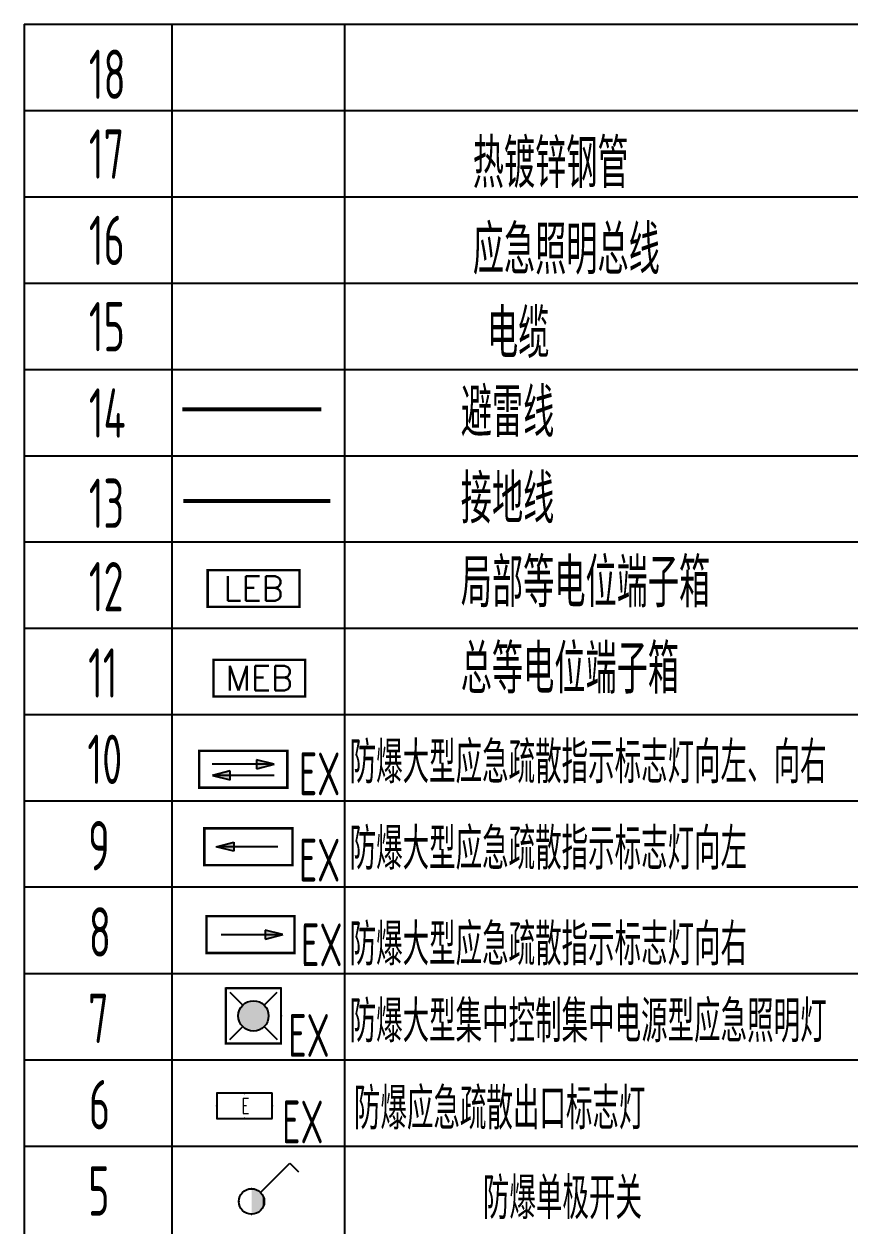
# Model space of a CAD drawing. Extents: x 4532298 to 10139194, y -639876 to -207028.
# Drawn here: x 4696474 to 4703219, y -271931 to -262122 of the extents above; entities that cross this region are included whole.
import ezdxf
from ezdxf.enums import TextEntityAlignment as Align

# ---------------------------------------------------------------- set-up
doc = ezdxf.new("R2010")
doc.units = 0
doc.header["$LTSCALE"] = 1000
doc.header["$MEASUREMENT"] = 0
doc.layers.get('0').update_dxf_attribs({"linetype": 'CONTINUOUS'})
for name, color, linetype in [('EQUIP-照明', 3, 'CONTINUOUS'), ('EQUIP-箱柜', 3, 'CONTINUOUS'), ('TEL_TAB', 7, 'CONTINUOUS'), ('WIRE-接地', 4, 'CONTINUOUS'), ('电气', 3, 'CONTINUOUS'), ('电气文字', 7, 'CONTINUOUS')]:
    doc.layers.add(name, color=color, linetype=linetype)
doc.styles.add('_TEL_DIM', font='SIMPLEX', dxfattribs={"width": 0.8, "height": 3.5, "bigfont": 'HZTXT'})
doc.styles.add('sceic', font='sceie.shx', dxfattribs={"width": 0.67, "bigfont": 'sceic.shx'})
doc.styles.add('sceie', font='sceie.shx', dxfattribs={"width": 0.7, "bigfont": 'sceic.shx'})
doc.styles.get("Standard").update_dxf_attribs({"font": 'GBENOR', "bigfont": 'GBCBIG'})
doc.styles.add('TG_LINETYPE', font='sceie.shx', dxfattribs={"width": 0.7, "height": 3, "bigfont": 'sceic.shx'})
doc.linetypes.add('TG_接地', pattern='A,0.75,0,["/",TG_LINETYPE,S=0.05,R=-8.594367,X=-0.1,Y=-0.045],0.65,-0.13,0.13,-0.13', length=2)

# ---------------------------------------------------------------- blocks, each defined once
blk = doc.blocks.new('$equip$00002604')
blk.add_hatch(color=256).paths.add_polyline_path([(0.275, 0.5, 1), (-0.274, 0.5, 1)])
for p, q in [((-0.429, 0.929), (-0.194, 0.694)), ((0.194, 0.694), (0.429, 0.929)), ((-0.429, 0.071), (-0.194, 0.306)), ((0.194, 0.306), (0.429, 0.071))]:
    blk.add_line(p, q)
at = {"const_width": 0.04}
blk.add_lwpolyline([(-0.5, 1), (-0.5, 0), (0.5, 0), (0.5, 1), (-0.5, 1), (-0.5, 0)], dxfattribs=at)
blk.add_lwpolyline([(-0.5, 1), (-0.5, 0), (0.5, 0), (0.5, 1)], close=True)
blk.add_circle((0, 0.5), 0.275)
for p in [(0, 1), (-0.5, 0.5), (0.5, 0.5), (0, 0)]:
    blk.add_point(p)
at = {"color": 7, "style": '_TEL_DIM', "flags": 1}
blk.add_attdef('A', text='', height=0.000025, dxfattribs=at).set_placement((0, 0), align=Align.MIDDLE_CENTER)
blk = doc.blocks.new('$equip$00002534')
for p, q in [((-0.72, 0.66), (-0.72, 0)), ((0.72, 0.66), (-0.72, 0.66)), ((0.72, 0), (0.72, 0.66)), ((-0.72, 0), (0.72, 0))]:
    blk.add_line(p, q)
at = {"const_width": 0.04}
blk.add_lwpolyline([(-0.72, 0.66), (-0.72, 0), (0.72, 0), (0.72, 0.66), (-0.72, 0.66), (-0.72, 0)], dxfattribs=at)
for p in [(0, 0.66), (-0.72, 0.33), (0.72, 0.33), (0, 0)]:
    blk.add_point(p)
at = {"color": 7, "style": '_TEL_DIM'}
blk.add_attdef('$TEXT$', text='', height=0.4, dxfattribs=at).set_placement((0, 0.33), align=Align.MIDDLE_CENTER)
at = {"color": 7, "style": '_TEL_DIM', "flags": 1}
blk.add_attdef('A', text='', height=0.00002, dxfattribs=at).set_placement((0, 0), align=Align.MIDDLE_CENTER)
blk = doc.blocks.new('$equip$00002907')
for p, q in [((0.75, 0.6), (-0.75, 0.6)), ((-0.75, 0.6), (-0.75, 0)), ((0.75, 0), (0.75, 0.6)), ((-0.75, 0), (0.75, 0))]:
    blk.add_line(p, q)
at = {"const_width": 0.04}
blk.add_lwpolyline([(-0.75, 0.6), (-0.75, 0), (0.75, 0), (0.75, 0.6), (-0.75, 0.6), (-0.75, 0)], dxfattribs=at)
for p in [(0, 0.6), (-0.75, 0.3), (0.75, 0.3), (0, 0)]:
    blk.add_point(p)
at = {"color": 7, "style": '_TEL_DIM'}
blk.add_attdef('$TEXT$', text='', height=0.4, dxfattribs=at).set_placement((0, 0.3), align=Align.MIDDLE_CENTER)
at = {"color": 7, "style": '_TEL_DIM', "flags": 1}
for tag in ['A', 'REMARK']:
    blk.add_attdef(tag, text='', height=0.00002, dxfattribs=at).set_placement((0, 0), align=Align.MIDDLE_CENTER)
blk = doc.blocks.new('$equip$00001213')
for p, q in [((0.147, 0.356), (0.625, 0.833)), ((0.625, 0.833), (0.766, 0.692))]:
    blk.add_line(p, q)
blk.add_circle((0, 0.208), 0.208)
for p in [(0, 0.417), (-0.208, 0.208), (0.208, 0.208), (0, 0)]:
    blk.add_point(p)
for points in [[(0.104, 0.389), (0.104, 0.028), (0, 0.417), (0, 0)], [(0.18, 0.313), (0.18, 0.104), (0.104, 0.389), (0.104, 0.028)], [(0.208, 0.208), (0.208, 0.208), (0.18, 0.313), (0.18, 0.104)]]:
    blk.add_solid(points)
at = {"flags": 9}
blk.add_attdef('A', (0, 0), '', height=0.00002, dxfattribs=at)
blk = doc.blocks.new('$equip$00002908')
for p, q in [((0.75, 0.6), (-0.75, 0.6)), ((-0.75, 0.6), (-0.75, 0)), ((0.75, 0), (0.75, 0.6)), ((-0.75, 0), (0.75, 0))]:
    blk.add_line(p, q)
at = {"const_width": 0.04}
blk.add_lwpolyline([(-0.75, 0.6), (-0.75, 0), (0.75, 0), (0.75, 0.6), (-0.75, 0.6), (-0.75, 0)], dxfattribs=at)
for p in [(0, 0.6), (-0.75, 0.3), (0.75, 0.3), (0, 0)]:
    blk.add_point(p)
at = {"color": 7, "style": '_TEL_DIM'}
blk.add_attdef('$TEXT$', text='', height=0.4, dxfattribs=at).set_placement((0, 0.3), align=Align.MIDDLE_CENTER)
at = {"color": 7, "style": '_TEL_DIM', "flags": 1}
for tag in ['A', 'REMARK']:
    blk.add_attdef(tag, text='', height=0.00002, dxfattribs=at).set_placement((0, 0), align=Align.MIDDLE_CENTER)
blk = doc.blocks.new('$equip$00002540')
blk.add_hatch(color=256).paths.add_polyline_path([(0.24, 0.372), (0.24, 0.228), (0.528, 0.3)])
for p, q in [((-0.72, 0.6), (-0.72, 0)), ((0.72, 0.6), (-0.72, 0.6)), ((0.72, 0), (0.72, 0.6)), ((0.24, 0.372), (0.24, 0.228)), ((0.528, 0.3), (0.24, 0.372)), ((0.24, 0.228), (0.528, 0.3)), ((-0.72, 0), (0.72, 0))]:
    blk.add_line(p, q)
at = {"color": 7}
blk.add_line((-0.48, 0.3), (0.48, 0.3), dxfattribs=at)
at = {"const_width": 0.04}
blk.add_lwpolyline([(-0.72, 0.6), (-0.72, 0), (0.72, 0), (0.72, 0.6), (-0.72, 0.6), (-0.72, 0)], dxfattribs=at)
for p in [(0, 0.6), (-0.72, 0.3), (0.72, 0.3), (0, 0)]:
    blk.add_point(p)
at = {"color": 7, "style": '_TEL_DIM', "flags": 1}
blk.add_attdef('A', text='', height=0.00002, dxfattribs=at).set_placement((0, 0), align=Align.MIDDLE_CENTER)
blk = doc.blocks.new('$equip$00002542')
h = blk.add_hatch(color=256)
h.paths.add_polyline_path([(-0.215, 0.29), (-0.503, 0.218), (-0.215, 0.218)])
h.paths.add_polyline_path([(-0.215, 0.218), (-0.503, 0.218), (-0.215, 0.146)])
h.paths.add_polyline_path([(0.215, 0.472), (0.215, 0.328), (0.503, 0.4)])
for p, q in [((-0.72, 0.6), (-0.72, 0)), ((0.72, 0.6), (-0.72, 0.6)), ((0.72, 0), (0.72, 0.6)), ((0.215, 0.472), (0.215, 0.328)), ((0.503, 0.4), (0.215, 0.472)), ((0.215, 0.328), (0.503, 0.4)), ((-0.215, 0.29), (-0.503, 0.218)), ((-0.503, 0.218), (-0.215, 0.146)), ((-0.215, 0.146), (-0.215, 0.29)), ((-0.72, 0), (0.72, 0))]:
    blk.add_line(p, q)
at = {"color": 7}
for p, q in [((-0.505, 0.4), (0.455, 0.4)), ((-0.503, 0.218), (0.505, 0.218))]:
    blk.add_line(p, q, dxfattribs=at)
at = {"const_width": 0.04}
blk.add_lwpolyline([(-0.72, 0.6), (-0.72, 0), (0.72, 0), (0.72, 0.6), (-0.72, 0.6), (-0.72, 0)], dxfattribs=at)
for p in [(0, 0.6), (-0.72, 0.3), (0.72, 0.3), (0, 0)]:
    blk.add_point(p)
at = {"color": 7, "style": '_TEL_DIM', "flags": 1}
blk.add_attdef('A', text='', height=0.00002, dxfattribs=at).set_placement((0, 0), align=Align.MIDDLE_CENTER)

msp = doc.modelspace()

# ---------------------------------------------------------------- linework, layer by layer
at = {"layer": 'TEL_TAB', "color": 0, "linetype": 'ByBlock'}
msp.add_line((4696473.5, -269871.7), (4714473.5, -269871.7), dxfattribs=at)
at = {"layer": 'WIRE-接地', "linetype": 'TG_接地', "const_width": 35}
for points in [[(4697766.1, -265266.4), (4698901.3, -265266.4)], [(4697773.3, -266014.5), (4698974.6, -266014.5)]]:
    msp.add_lwpolyline(points, dxfattribs=at)
at = {"layer": '电气', "color": 7}
for p, q in [((4696473.5, -262121.9), (4696473.5, -275507.9)), ((4696473.5, -262121.9), (4714473.5, -262121.9)), ((4697681.3, -262121.9), (4697681.3, -275507.9)), ((4699090.3, -262121.9), (4699090.3, -275507.9)), ((4696473.5, -262826.5), (4714473.5, -262826.5)), ((4696473.5, -263531), (4714473.5, -263531)), ((4696473.5, -264235.5), (4714473.5, -264235.5)), ((4696473.5, -264940), (4714473.5, -264940)), ((4696473.5, -265644.6), (4714473.5, -265644.6)), ((4696473.5, -266349.1), (4714473.5, -266349.1)), ((4696473.5, -267053.6), (4714473.5, -267053.6)), ((4696473.5, -267758.1), (4714473.5, -267758.1)), ((4696473.5, -268462.6), (4714473.5, -268462.6)), ((4714473.5, -269167.2), (4696473.5, -269167.2)), ((4696473.5, -270576.2), (4714473.5, -270576.2)), ((4696473.5, -271280.7), (4714473.5, -271280.7))]:
    msp.add_line(p, q, dxfattribs=at)

# ---------------------------------------------------------------- block references
at = {"layer": 'EQUIP-照明', "xscale": 500, "yscale": 500, "zscale": 500, "rotation": 180}
msp.add_blockref('$equip$00002542', (4698263.6, -268054), dxfattribs=at)
at = {"layer": 'EQUIP-照明', "yscale": 500, "zscale": 500}
for name, p, xscale in [('$equip$00002540', (4698306.2, -268986.1), -500), ('$equip$00002540', (4698323.3, -269703.6), 500), ('$equip$00001213', (4698331.7, -271835.2), 500)]:
    msp.add_blockref(name, p, dxfattribs=dict(at, xscale=xscale))
at = {"layer": 'EQUIP-箱柜', "xscale": 500, "yscale": 500, "zscale": 500}
for name, p, values in [('$equip$00002908', (4698348.7, -266878.4), {'$TEXT$': 'LEB'}), ('$equip$00002907', (4698395.4, -267610.3), {'$TEXT$': 'MEB'})]:
    msp.add_blockref(name, p, dxfattribs=at).add_auto_attribs(values)
at = {"layer": 'TEL_TAB', "color": 7}
for name, p, xscale, yscale, zscale in [('$equip$00002604', (4698347.3, -270441.6, 0), 449.9943750700444, 449.9943750700444, 449.9943750700444), ('$equip$00002534', (4698273.9, -271054.1), 312.4999999994947, 312.4999999994947, 312.4999999994947)]:
    msp.add_blockref(name, p, dxfattribs=dict(at, xscale=xscale, yscale=yscale, zscale=zscale))

# ---------------------------------------------------------------- texts
at = {"color": 7, "style": '_TEL_DIM', "width": 0.64}
msp.add_text('E', height=125, dxfattribs=at).set_placement((4698249.2, -271013.5))
at = {"layer": 'TEL_TAB', "color": 0, "linetype": 'ByBlock', "style": 'sceic', "width": 0.67}
for s, p in [('防爆大型应急疏散指示标志灯向左、向右', (4699132.5, -268318)), ('防爆大型应急疏散指示标志灯向左', (4699132.5, -269022.6)), ('防爆大型应急疏散指示标志灯向右', (4699132.5, -269803.8)), ('防爆大型集中控制集中电源型应急照明灯', (4699132.5, -270431.6)), ('防爆应急疏散出口标志灯', (4699167.8, -271143.6)), ('防爆单极开关', (4700221.1, -271875.2))]:
    msp.add_text(s, height=340, dxfattribs=at).set_placement(p)
at = {"layer": '电气', "color": 7, "style": 'sceie', "width": 0.7}
for s, height, p in [('18', 402.59, (4697002.6, -262733.6)), ('17', 402.59, (4697002.6, -263384.5)), ('16', 402.59, (4697002.6, -264089)), ('15', 402.59, (4697002.6, -264793.5)), ('14', 402.59, (4697002.6, -265498.1)), ('13', 402.59, (4697002.6, -266234.7)), ('12', 402.59, (4697002.6, -266915.2)), ('11', 402.59, (4696996.9, -267619.7)), ('10', 402.59, (4696991.1, -268324.3)), ('9', 402.6, (4696996.9, -269028.8)), ('8', 402.6, (4697002.6, -269733.3)), ('7', 402.6, (4696996.9, -270437.8)), ('6', 402.6, (4697002.6, -271142.4)), ('5', 402.6, (4696996.9, -271846.9))]:
    msp.add_text(s, height=height, dxfattribs=at).set_placement(p)
at = {"layer": '电气', "color": 7, "linetype": 'Continuous', "style": 'sceic', "width": 0.67}
for s, p in [('热镀锌钢管', (4700138.4, -263459.7)), ('电缆', (4700254.2, -264847.3)), ('避雷线', (4700040.4, -265493)), ('接地线', (4700040.4, -266197.5)), ('局部等电位端子箱', (4700040.4, -266881.5)), ('总等电位端子箱', (4700040.4, -267586))]:
    msp.add_text(s, height=400, dxfattribs=at).set_placement(p)
at = {"layer": '电气', "color": 1, "linetype": 'Continuous', "style": 'sceic', "width": 0.67}
msp.add_text('应急照明总线', height=400, dxfattribs=at).set_placement((4700138.4, -264164.2))
at = {"layer": '电气文字', "style": 'sceie', "width": 0.7}
for p in [(4698718.1, -268416.5), (4698718.1, -269121), (4698736, -269811.7), (4698631.2, -270551.4), (4698581.3, -271257.5)]:
    msp.add_text('EX', height=350, dxfattribs=at).set_placement(p)

doc.saveas('drawing.dxf')
